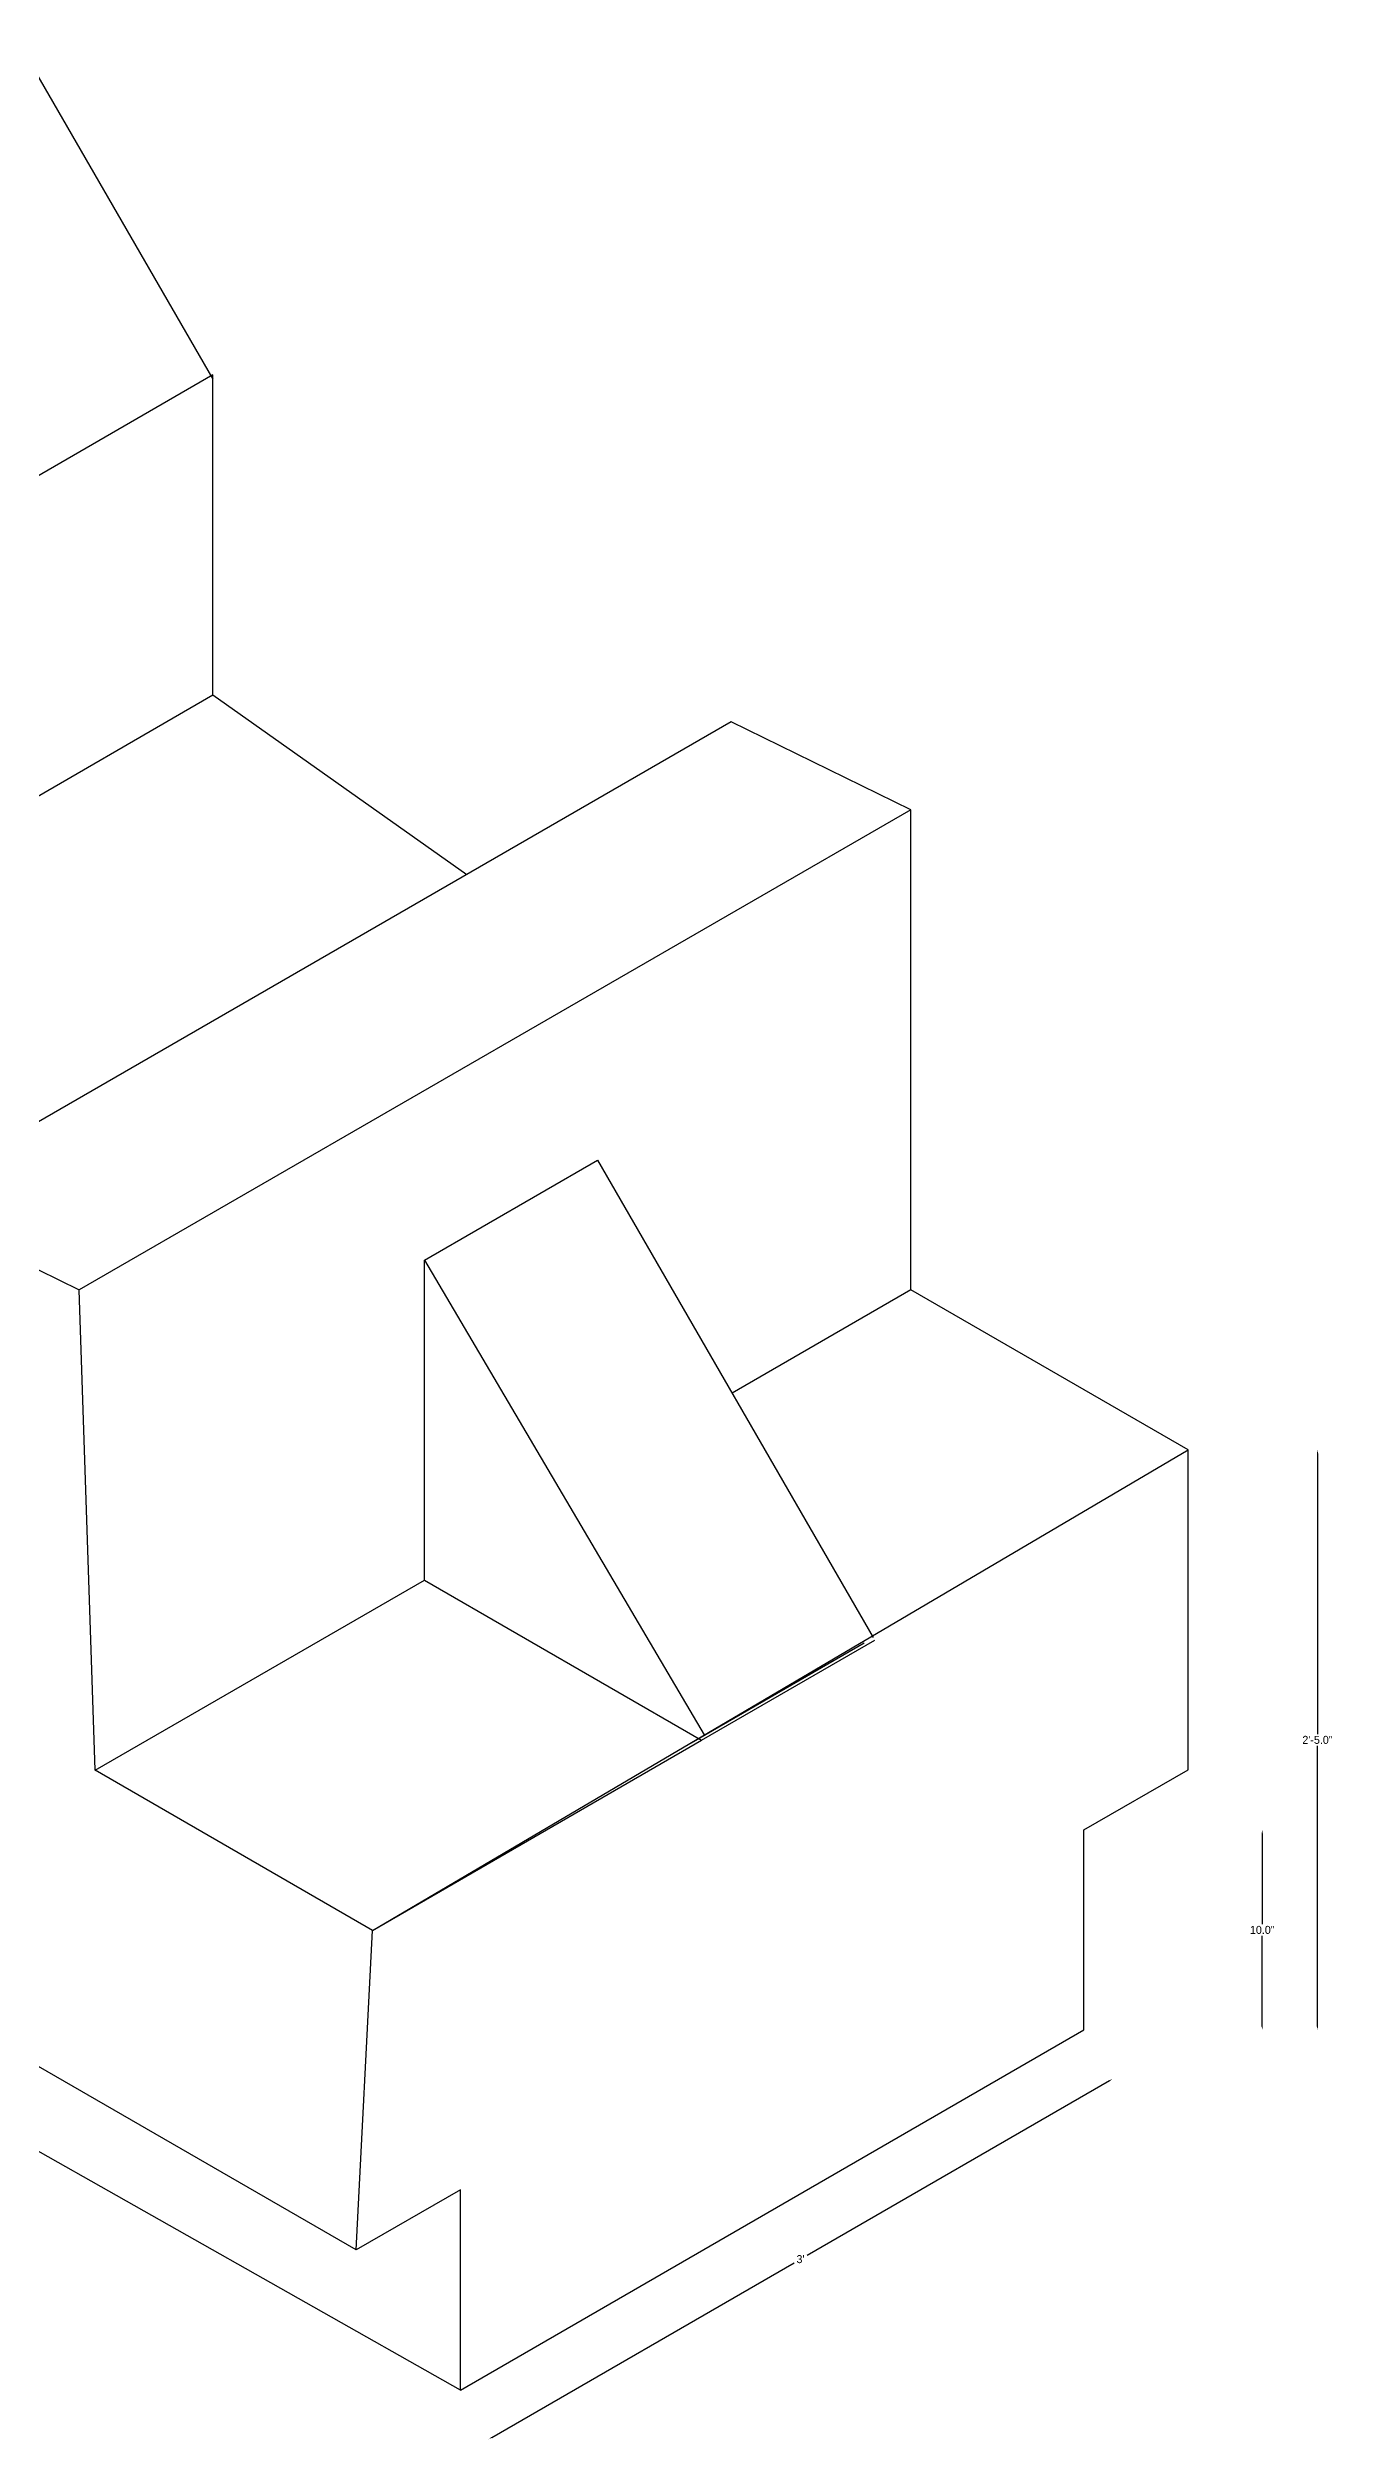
# Model space of a CAD drawing. Header units: inches. Extents: x 33 to 164, y -56 to 143.
# Drawn here: x 99.4 to 163.7, y 18 to 137.6 of the extents above; entities that cross this region are included whole.
import ezdxf

# ---------------------------------------------------------------- set-up
doc = ezdxf.new("R2010")
doc.units = ezdxf.units.IN
doc.header["$MEASUREMENT"] = 0
doc.dimstyles.get("Standard").update_dxf_attribs({"dimtxt": 0.4, "dimasz": 0.18, "dimexe": 0.18, "dimexo": 0.0625, "dimgap": 0.09, "dimtad": 0, "dimtih": 1, "dimtoh": 1, "dimdec": 1, "dimzin": 0, "dimdsep": 46, "dimlunit": 3, "dimtxsty": 'Standard', "dimcen": 0.09, "dimse1": 1, "dimse2": 1, "dimadec": 0, "dimazin": 0, "dimtfac": 1, "dimtdec": 1, "dimtofl": 0, "dimtmove": 0, "dimatfit": 3, "dimfxl": 1, "dimtolj": 1, "dimtzin": 0, "dimarcsym": 0})

# ---------------------------------------------------------------- blocks, each defined once
blk = doc.blocks.new('*D14')
at = {"color": 0, "lineweight": -2}
for p, q in [((152.46, 35.93), (137.35, 27.21)), ((121.59, 18.11), (136.7, 26.84))]:
    blk.add_line(p, q, dxfattribs=at)
at = {"color": 0}
for points in [[(152.44, 35.96), (152.47, 35.91), (152.61, 36.02)], [(121.58, 18.14), (121.61, 18.09), (121.44, 18.02)]]:
    blk.add_solid(points, dxfattribs=at)
at = {"layer": 'Defpoints', "color": 0}
for p in [(151.19, 38.48), (152.61, 36.02), (120.02, 20.48)]:
    blk.add_point(p, dxfattribs=at)
at = {"color": 0, "insert": (137.02, 27.02), "char_height": 0.4, "attachment_point": 5}
blk.add_mtext("\\A1;3'", dxfattribs=at)
blk = doc.blocks.new('*D15')
at = {"color": 0, "lineweight": -2}
for p, q in [((160.1, 48.3), (160.1, 43.77)), ((160.1, 38.66), (160.1, 43.19))]:
    blk.add_line(p, q, dxfattribs=at)
at = {"color": 0}
for points in [[(160.07, 48.3), (160.13, 48.3), (160.1, 48.48)], [(160.07, 38.66), (160.13, 38.66), (160.1, 38.48)]]:
    blk.add_solid(points, dxfattribs=at)
at = {"layer": 'Defpoints', "color": 0}
for p in [(151.19, 48.48), (151.19, 38.48), (160.1, 38.48)]:
    blk.add_point(p, dxfattribs=at)
at = {"color": 0, "insert": (160.1, 43.48), "char_height": 0.4, "attachment_point": 5}
blk.add_mtext('\\A1;10.0"', dxfattribs=at)
blk = doc.blocks.new('*D16')
at = {"color": 0, "lineweight": -2}
for p, q in [((162.86, 67.3), (162.86, 53.27)), ((162.86, 38.66), (162.86, 52.69))]:
    blk.add_line(p, q, dxfattribs=at)
at = {"color": 0}
for points in [[(162.83, 67.3), (162.89, 67.3), (162.86, 67.48)], [(162.83, 38.66), (162.89, 38.66), (162.86, 38.48)]]:
    blk.add_solid(points, dxfattribs=at)
at = {"layer": 'Defpoints', "color": 0}
for p in [(156.39, 67.48), (151.19, 38.48), (162.86, 38.48)]:
    blk.add_point(p, dxfattribs=at)
at = {"color": 0, "insert": (162.86, 52.98), "char_height": 0.4, "attachment_point": 5}
blk.add_mtext('\\A1;2\'-5.0"', dxfattribs=at)

msp = doc.modelspace()

# ---------------------------------------------------------------- linework, layer by layer
for p, q in [((98.09, 137.57), (107.65, 121.01)), ((107.65, 121.22), (66.09, 97.22)), ((107.65, 105.22), (107.65, 121.22)), ((66.09, 81.22), (107.65, 105.22)), ((107.65, 105.22), (120.34, 96.24)), ((133.55, 103.87), (91.98, 79.87)), ((142.53, 99.48), (133.55, 103.87)), ((142.53, 99.48), (100.97, 75.48)), ((142.53, 75.48), (142.53, 99.48)), ((118.22, 76.96), (126.88, 81.96)), ((126.88, 81.96), (140.65, 58.1)), ((91.98, 79.87), (100.97, 75.48)), ((118.22, 60.96), (118.22, 76.96)), ((118.22, 76.96), (132.2, 53.23)), ((101.76, 51.46), (100.97, 75.48)), ((142.53, 75.48), (133.6, 70.32)), ((156.39, 67.48), (142.53, 75.48)), ((114.82, 27.48), (33.07, 74.67)), ((120.02, 20.48), (36.45, 67.73)), ((115.62, 43.46), (156.39, 67.48)), ((156.39, 51.48), (156.39, 67.48)), ((101.76, 51.46), (118.22, 60.96)), ((118.22, 60.96), (132.07, 52.96)), ((131.55, 52.84), (140.21, 57.84)), ((132.07, 52.96), (140.73, 57.96)), ((115.62, 43.46), (132.07, 52.96)), ((115.62, 43.46), (101.76, 51.46)), ((151.19, 48.48), (156.39, 51.48)), ((151.19, 38.48), (151.19, 48.48)), ((114.82, 27.48), (115.62, 43.46)), ((120.02, 20.48), (151.19, 38.48)), ((120.02, 30.48), (114.82, 27.48)), ((120.02, 20.48), (120.02, 30.48))]:
    msp.add_line(p, q)

# ---------------------------------------------------------------- dimensions: what is measured, and where the dimension line sits
for base, p1, picture, middle in [((162.86, 38.48), (156.39, 67.48), '*D16', (162.86, 52.98)), ((160.1, 38.48), (151.19, 48.48), '*D15', (160.1, 43.48))]:
    dim = msp.add_linear_dim(base=base, p1=p1, p2=(151.19, 38.48), angle=90, dimstyle='Standard')
    dim.commit()
    dim.dimension.update_dxf_attribs({"geometry": picture, "text_midpoint": middle})
dim = msp.add_aligned_dim(p1=(120.02, 20.48), p2=(151.19, 38.48), distance=-2.84, dimstyle='Standard')
dim.commit()
dim.dimension.update_dxf_attribs({"geometry": '*D14', "text_midpoint": (137.02, 27.02)})

doc.saveas('drawing.dxf')
